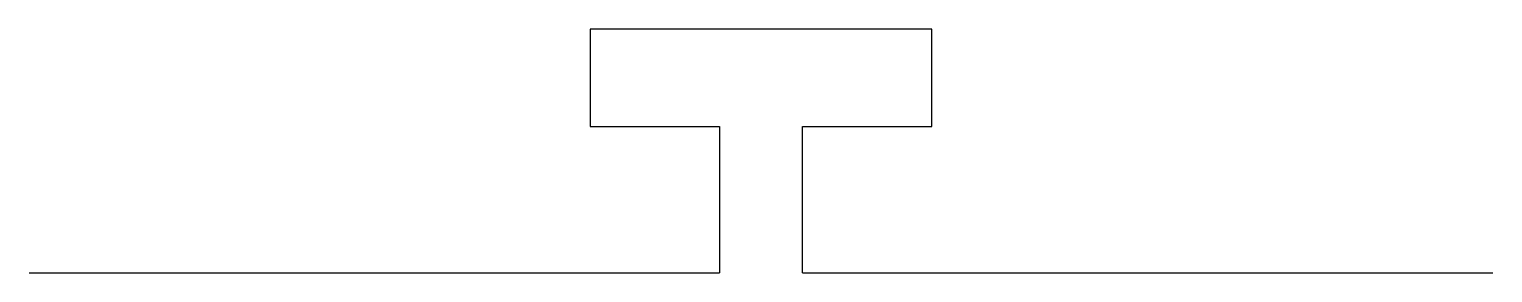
# Model space of a CAD drawing. Header units: metres. Extents: x 9.1 to 39.1, y 12.9 to 17.9.
import ezdxf

# ---------------------------------------------------------------- set-up
doc = ezdxf.new("R2010")
doc.units = ezdxf.units.M

msp = doc.modelspace()

# ---------------------------------------------------------------- linework, layer by layer
for p, q in [((23.23, 15.91), (23.23, 12.91)), ((24.93, 12.91), (24.93, 15.91)), ((9.08, 12.91), (23.23, 12.91)), ((24.93, 12.91), (39.08, 12.91))]:
    msp.add_line(p, q)
msp.add_lwpolyline([(24.93, 15.91), (27.58, 15.91), (27.58, 17.91), (20.58, 17.91), (20.58, 15.91), (23.23, 15.91)])

doc.saveas('drawing.dxf')
